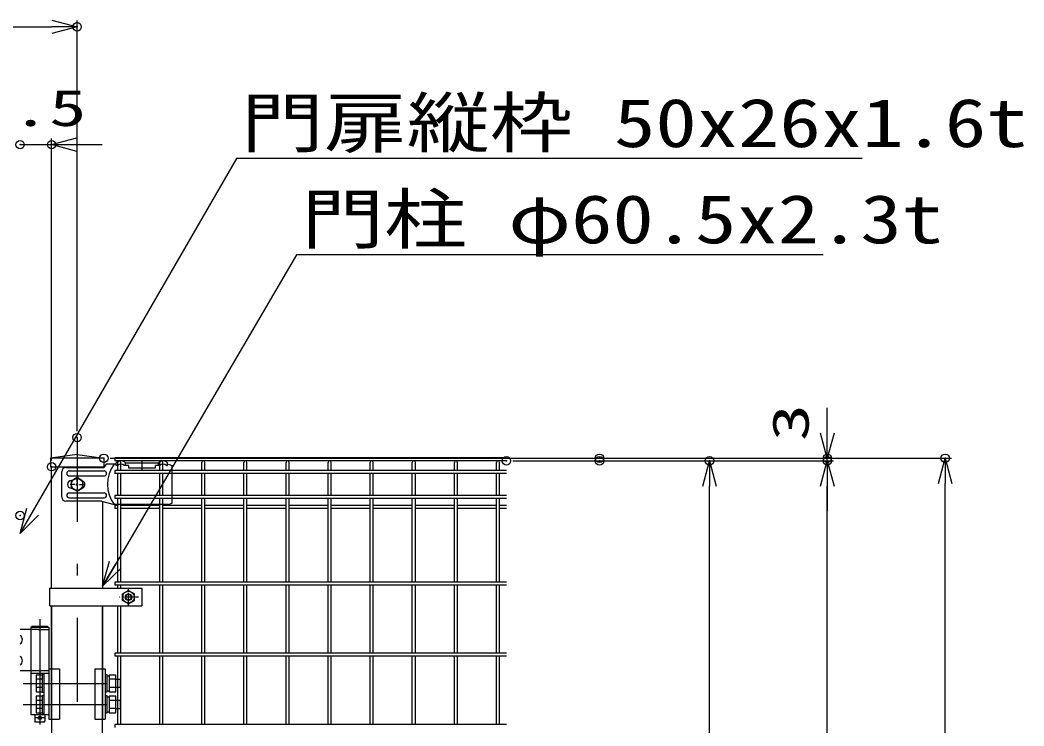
# Model space of a CAD drawing. Units: millimetres, scale not verified. Extents: x -4455 to 4455, y -3150 to 3150.
# Drawn here: x -1774 to -582, y 53 to 892 of the extents above; entities that cross this region are included whole.
import ezdxf
from ezdxf.enums import TextEntityAlignment as Align

# ---------------------------------------------------------------- set-up
doc = ezdxf.new("R2010")
doc.units = ezdxf.units.MM
doc.header["$LTSCALE"] = 20
doc.header["$PDMODE"] = 32
doc.header["$PDSIZE"] = 10
for name, pattern in [('USER1', [10.7, 5, -2.5, 0.7, -2.5]), ('USER2', [0.375, 0.25, -0.125]), ('USER4', [1.125, 0.75, -0.125, 0.125, -0.125])]:
    doc.linetypes.add(name, pattern=pattern)
for name, color, linetype, lineweight in [('0-0_外形線', 7, 'Continuous', 25), ('0-1_寸法線', 4, 'Continuous', 25), ('0-2_0', 3, 'USER2', 25), ('0-5_軸線', 2, 'USER1', 25), ('0-7_丁番', 3, 'Continuous', 25), ('0-B_LAYER06', 3, 'Continuous', 25), ('0-D_継手', 3, 'Continuous', 25), ('0-E_2', 7, 'Continuous', 25), ('0-F_NER', 30, 'Continuous', 25)]:
    doc.layers.add(name, color=color, linetype=linetype, lineweight=lineweight)
doc.layers.add('0-3_DEFPOINTS', color=7, linetype='Continuous')
doc.styles.add('ＭＳ ゴシック', font='')
doc.styles.get('ＭＳ ゴシック').set_extended_font_data('MS Gothic')

# ---------------------------------------------------------------- blocks, each defined once
blk = doc.blocks.new('_Open30')
at = {"layer": '0-2_0', "color": 4, "linetype": 'Continuous'}
blk.add_line((0, 0), (-20, 0), dxfattribs=at)
blk.add_lwpolyline([(-20, 5.36), (0, 0), (-20, -5.36)], dxfattribs=at)
blk = doc.blocks.new('tu')
at = {"layer": '0-B_LAYER06'}
for p, q in [((141270.7, 81292.7), (141270.7, 81352.7)), ((141490.7, 81352.7), (142270.7, 81352.7)), ((141490.7, 81292.7), (141490.7, 81352.7)), ((141880.7, 81400.2), (141880.7, 81185.2)), ((142270.7, 81292.7), (142270.7, 81352.7)), ((142490.7, 81292.7), (142490.7, 81352.7)), ((139974.8, 80540.2), (139974.8, 81140.2)), ((140153.5, 81160.2), (140980.1, 81160.2)), ((141270.7, 81320.2), (141028.6, 81320.2)), ((141560.7, 81292.7), (141460.7, 81292.7)), ((141560.7, 81292.7), (141560.7, 81232.7)), ((142300.7, 81292.7), (142200.7, 81292.7)), ((142460.7, 81292.7), (142490.7, 81292.7)), ((142500.1, 81320.2), (142600.1, 81288.2)), ((140153.5, 81040.2), (140980.1, 81040.2)), ((140200.4, 80930.2), (140218.9, 80930.2)), ((140340.1, 81000.2), (140201.6, 80920.2)), ((140340.1, 81000.2), (140201.6, 80920.2)), ((140201.6, 80920.2), (140201.6, 80760.2)), ((140201.6, 80920.2), (140201.6, 80760.2)), ((140340.1, 80894.2), (140340.1, 81005.8)), ((140478.7, 80920.2), (140340.1, 81000.2)), ((140478.7, 80920.2), (140340.1, 81000.2)), ((140340.1, 80813.2), (140340.1, 80867.2)), ((140478.7, 80760.2), (140478.7, 80920.2)), ((140478.7, 80760.2), (140478.7, 80920.2)), ((140153.5, 80640.2), (140980.1, 80640.2)), ((140286.1, 80840.2), (140174.6, 80840.2)), ((140200.4, 80750.2), (140218.9, 80750.2)), ((140201.6, 80760.2), (140340.1, 80680.2)), ((140201.6, 80760.2), (140340.1, 80680.2)), ((140313.1, 80840.2), (140367.1, 80840.2)), ((140340.1, 80786.2), (140340.1, 80674.7)), ((140340.1, 80680.2), (140478.7, 80760.2)), ((140340.1, 80680.2), (140478.7, 80760.2)), ((140394.1, 80840.2), (140505.7, 80840.2)), ((140918.6, 80440.2), (140074.8, 80440.2)), ((140153.5, 80520.2), (140980.1, 80520.2)), ((140918.6, 80440.2), (141217.1, 80360.2)), ((142500.1, 80360.2), (142600.1, 80392.2)), ((142500.1, 80360.2), (141217.1, 80360.2))]:
    blk.add_line(p, q, dxfattribs=at)
for points in [[(141300.7, 81292.7), (141270.7, 81292.7), (141270.7, 81352.7)], [(141560.7, 81232.7), (142200.7, 81232.7), (142200.7, 81292.7)]]:
    blk.add_lwpolyline(points, dxfattribs=at)
blk.add_circle((140340.1, 80840.2), 138.6, dxfattribs=at)
blk.add_circle((140340.1, 80840.2), 138.6, dxfattribs=at)
for centre, radius, start, end in [((141380.7, 81250.7), 150, 42.83468, 137.16667), ((142380.7, 81250.7), 150, 42.83331, 137.16532), ((140074.8, 81140.2), 100, 90.00001, 179.99999), ((140153.5, 81100.2), 60, 90, 270), ((140980.1, 81100.2), 60, 270, 90), ((141894.4, 80840.2), 830.1, 144.67551, 215.32453), ((141380.7, 81203.3), 120, 48.1895, 131.81049), ((142380.7, 81203.3), 120, 48.1895, 131.81051), ((140200.4, 80840.2), 90, 90, 270), ((140435.6, 80840.2), 90, 299.99756, 60.00244), ((140153.5, 80580.2), 60, 90, 270), ((140980.1, 80580.2), 60, 270, 90), ((140074.8, 80540.2), 100, 180.00001, 270)]:
    blk.add_arc(centre, radius, start, end, dxfattribs=at)
at = {"layer": '0-D_継手'}
for p in [(140074.8, 81240.2), (141028.6, 81320.2)]:
    blk.add_line(p, (140975.1, 81240.2), dxfattribs=at)
at = {"layer": '0-E_2', "color": 3}
blk.add_line((142600.1, 80392.2), (142600.1, 81288.2), dxfattribs=at)

msp = doc.modelspace()

# ---------------------------------------------------------------- linework, layer by layer
at = {"layer": '0-0_外形線'}
for p, q in [((-1706.33, 375.53), (-1738.08, 370.85)), ((-1674.58, 370.85), (-1738.08, 370.85)), ((-1738.08, 370.85), (-1738.08, 360.85)), ((-1706.33, 375.53), (-1674.58, 370.85)), ((-1674.58, 370.85), (-1685.08, 370.85)), ((-1674.58, 370.85), (-1674.58, 360.85)), ((-1738.08, 360.85), (-1674.58, 360.85)), ((-1736.58, 216.35), (-1736.58, 360.85)), ((-1676.08, 319.5), (-1676.08, 216.35)), ((-1736.58, 60.85), (-1736.58, 195.35)), ((-1736.58, 195.35), (-1736.58, -256.64)), ((-1676.08, -256.64), (-1676.08, 195.35)), ((-1676.08, 195.35), (-1676.08, 60.85)), ((-1739.77, 120.85), (-1727.3, 120.85)), ((-1739.77, 120.85), (-1739.77, 60.85)), ((-1727.3, 120.85), (-1727.3, 60.85)), ((-1685.36, 120.85), (-1672.88, 120.85)), ((-1685.36, 120.85), (-1685.36, 60.85)), ((-1672.88, 120.85), (-1672.88, 60.85)), ((-1739.77, 60.85), (-1727.3, 60.85)), ((-1685.36, 60.85), (-1672.88, 60.85))]:
    msp.add_line(p, q, dxfattribs=at)
at = {"layer": '0-0_外形線', "color": 2}
msp.add_line((-1750.62, 179.83), (-1750.62, 54.62), dxfattribs=at)
at = {"layer": '0-1_寸法線'}
for p, q in [((-2876.33, 883.57), (-1736.33, 883.57)), ((-1706.33, 402.92), (-1706.33, 891.07)), ((-1774.08, 743.57), (-1736.58, 743.57)), ((-1736.58, 368.35), (-1736.58, 751.07)), ((-1706.58, 743.57), (-1676.58, 743.57)), ((-815.11, 400.85), (-815.11, 430.85)), ((-1667.08, 370.85), (-807.61, 370.85)), ((-1078.27, 370.85), (-667.61, 370.85)), ((-815.11, 367.85), (-815.11, 370.85)), ((-1188.83, 367.85), (-807.61, 367.85)), ((-1078.27, 367.85), (-947.61, 367.85)), ((-1078.27, 367.85), (-807.61, 367.85)), ((-955.11, -572.15), (-955.11, 337.85)), ((-815.11, -602.15), (-815.11, 337.85)), ((-815.11, 337.85), (-815.11, 307.85)), ((-675.11, -802.15), (-675.11, 340.85))]:
    msp.add_line(p, q, dxfattribs=at)
for points in [[(-773.65, 726.93), (-1517.1, 726.93), (-1773.07, 283.3)], [(-820.23, 612.58), (-1445.56, 612.58), (-1675.06, 220.46)]]:
    msp.add_lwpolyline(points, dxfattribs=at)
at = {"layer": '0-3_DEFPOINTS'}
for p in [(-1706.33, 883.57), (-1774.08, 743.57), (-1736.58, 743.57), (-1706.33, 395.42), (-1674.58, 370.85), (-1196.33, 367.85), (-1085.77, 370.85), (-1085.77, 367.85), (-1085.77, 367.85), (-955.11, 367.85), (-815.11, 370.85), (-815.11, 367.85), (-675.11, 370.85), (-1736.58, 360.85), (-1774.08, 302.85)]:
    msp.add_point(p, dxfattribs=at)
at = {"layer": '0-5_軸線'}
for p, q in [((-1706.33, 395.42), (-1706.33, -928.08)), ((-1770.53, 103.35), (-1643.24, 103.35)), ((-1770.59, 78.35), (-1643.29, 78.35))]:
    msp.add_line(p, q, dxfattribs=at)
at = {"layer": '0-7_丁番'}
for p, q in [((-1752.27, 167.35), (-1774.08, 167.35)), ((-1759.62, 170.85), (-1761.47, 169.85)), ((-1741.62, 170.85), (-1759.62, 170.85)), ((-1752.27, 167.35), (-1739.77, 167.35)), ((-1741.62, 170.85), (-1739.77, 169.85)), ((-1739.77, 169.85), (-1739.77, 66.35)), ((-1739.77, 118.35), (-1774.08, 118.35)), ((-1761.46, 118.35), (-1761.46, 66.35)), ((-1761.46, 115.35), (-1739.77, 115.35)), ((-1747.77, 113.14), (-1754.77, 113.14)), ((-1747.77, 108.23), (-1754.77, 108.23)), ((-1747.77, 113.82), (-1745.77, 113.82)), ((-1745.77, 115.35), (-1745.77, 66.35)), ((-1676.08, 118.35), (-1676.08, 63.35)), ((-1672.87, 113.82), (-1670.87, 113.82)), ((-1670.87, 113.82), (-1670.87, 92.82)), ((-1670.87, 112.52), (-1668.37, 112.52)), ((-1660.37, 108.23), (-1668.37, 108.23)), ((-1660.37, 108.32), (-1655.37, 108.32)), ((-1655.37, 108.32), (-1655.37, 98.32)), ((-1747.77, 98.42), (-1754.77, 98.42)), ((-1660.37, 98.42), (-1668.37, 98.42)), ((-1655.37, 98.32), (-1660.37, 98.32)), ((-1747.77, 88.14), (-1754.77, 88.14)), ((-1754.77, 88.14), (-1754.77, 68.51)), ((-1747.77, 88.82), (-1745.77, 88.82)), ((-1747.77, 88.82), (-1747.77, 67.82)), ((-1670.87, 92.82), (-1672.87, 92.82)), ((-1672.87, 88.82), (-1670.87, 88.82)), ((-1668.37, 94.12), (-1670.87, 94.12)), ((-1670.87, 88.82), (-1670.87, 67.82)), ((-1670.87, 87.52), (-1668.37, 87.52)), ((-1660.37, 88.14), (-1668.37, 88.14)), ((-1668.37, 88.14), (-1668.37, 68.51)), ((-1660.37, 68.51), (-1660.37, 88.14)), ((-1747.77, 83.23), (-1754.77, 83.23)), ((-1747.77, 73.42), (-1754.77, 73.42)), ((-1660.37, 83.23), (-1668.37, 83.23)), ((-1660.37, 73.42), (-1668.37, 73.42)), ((-1660.37, 83.32), (-1655.37, 83.32)), ((-1655.37, 73.32), (-1660.37, 73.32)), ((-1655.37, 83.32), (-1655.37, 73.32)), ((-1761.46, 66.35), (-1739.77, 66.35)), ((-1756.62, 66.35), (-1756.62, 58.35)), ((-1745.62, 62.35), (-1755.62, 62.35)), ((-1754.77, 68.51), (-1747.77, 68.51)), ((-1747.77, 67.82), (-1745.77, 67.82)), ((-1744.62, 66.35), (-1744.62, 58.35)), ((-1670.87, 67.82), (-1672.87, 67.82)), ((-1668.37, 69.12), (-1670.87, 69.12)), ((-1668.37, 68.51), (-1660.37, 68.51)), ((-1755.62, 57.35), (-1756.62, 58.35)), ((-1745.62, 57.35), (-1755.62, 57.35)), ((-1745.62, 57.35), (-1744.62, 58.35))]:
    msp.add_line(p, q, dxfattribs=at)
for points in [[(-1739.77, 169.85), (-1761.47, 169.85), (-1761.47, 118.35)], [(-1754.77, 113.14), (-1754.77, 93.51), (-1747.77, 93.51)], [(-1747.77, 113.82), (-1747.77, 92.82), (-1745.77, 92.82)]]:
    msp.add_lwpolyline(points, dxfattribs=at)
msp.add_lwpolyline([(-1668.37, 93.51), (-1660.37, 93.51), (-1660.37, 113.14), (-1668.37, 113.14)], close=True, dxfattribs=at)
msp.add_circle((-1750.62, 62.35), 2, dxfattribs=at)
for centre in [(-1777.32, 155.35), (-1777.32, 130.35)]:
    msp.add_arc(centre, 6, 302.72244, 57.27756, dxfattribs=at)
at = {"layer": '0-B_LAYER06'}
for p, q in [((-1738.88, 216.35), (-1629.33, 216.35)), ((-1738.88, 195.35), (-1738.88, 216.35)), ((-1629.33, 216.35), (-1629.33, 195.35)), ((-1645.33, 213.94), (-1652.33, 209.9)), ((-1652.33, 201.81), (-1652.33, 209.9)), ((-1645.33, 213.94), (-1638.33, 209.9)), ((-1638.33, 201.81), (-1638.33, 209.9)), ((-1738.88, 195.35), (-1629.33, 195.35)), ((-1645.33, 197.77), (-1652.33, 201.81)), ((-1645.33, 197.77), (-1638.33, 201.81))]:
    msp.add_line(p, q, dxfattribs=at)
at = {"layer": '0-B_LAYER06', "color": 1, "linetype": 'USER4'}
for p, q in [((-1645.33, 195.82), (-1645.33, 215.87)), ((-1633.33, 205.85), (-1656.26, 205.85))]:
    msp.add_line(p, q, dxfattribs=at)
at = {"layer": '0-B_LAYER06', "color": 1}
for radius in [7, 3.5]:
    msp.add_circle((-1645.33, 205.85), radius, dxfattribs=at)
at = {"layer": '0-B_LAYER06'}
msp.add_circle((-1645.33, 205.85), 4, dxfattribs=at)
at = {"layer": '0-F_NER'}
for p, q in [((-1196.33, 371.45), (-1661.33, 371.45)), ((-1661.33, 371.45), (-1661.33, 367.85)), ((-1196.33, 367.85), (-1661.33, 367.85)), ((-1658.13, 356.55), (-1658.13, 366.05)), ((-1654.53, 356.55), (-1654.53, 366.05)), ((-1608.13, 356.55), (-1608.13, 366.05)), ((-1604.53, 356.55), (-1604.53, 366.05)), ((-1558.13, 356.55), (-1558.13, 366.05)), ((-1554.53, 356.55), (-1554.53, 366.05)), ((-1508.13, 356.55), (-1508.13, 366.05)), ((-1504.53, 356.55), (-1504.53, 366.05)), ((-1458.13, 356.55), (-1458.13, 366.05)), ((-1454.53, 356.55), (-1454.53, 366.05)), ((-1408.13, 356.55), (-1408.13, 366.05)), ((-1404.53, 356.55), (-1404.53, 366.05)), ((-1358.13, 356.55), (-1358.13, 366.05)), ((-1354.53, 356.55), (-1354.53, 366.05)), ((-1308.13, 356.55), (-1308.13, 366.05)), ((-1304.53, 356.55), (-1304.53, 366.05)), ((-1258.13, 356.55), (-1258.13, 366.05)), ((-1254.53, 356.55), (-1254.53, 366.05)), ((-1208.13, 356.55), (-1208.13, 366.05)), ((-1204.53, 356.55), (-1204.53, 366.05)), ((-1196.33, 356.55), (-1661.33, 356.55)), ((-1661.33, 356.55), (-1661.33, 352.95)), ((-1196.33, 352.95), (-1661.33, 352.95)), ((-1658.13, 326.75), (-1658.13, 352.95)), ((-1654.53, 326.75), (-1654.53, 352.95)), ((-1608.13, 326.75), (-1608.13, 352.95)), ((-1604.53, 326.75), (-1604.53, 352.95)), ((-1558.13, 326.75), (-1558.13, 352.95)), ((-1554.53, 326.75), (-1554.53, 352.95)), ((-1508.13, 326.75), (-1508.13, 352.95)), ((-1504.53, 326.75), (-1504.53, 352.95)), ((-1458.13, 326.75), (-1458.13, 352.95)), ((-1454.53, 326.75), (-1454.53, 352.95)), ((-1408.13, 326.75), (-1408.13, 352.95)), ((-1404.53, 326.75), (-1404.53, 352.95)), ((-1358.13, 326.75), (-1358.13, 352.95)), ((-1354.53, 326.75), (-1354.53, 352.95)), ((-1308.13, 326.75), (-1308.13, 352.95)), ((-1304.53, 326.75), (-1304.53, 352.95)), ((-1258.13, 326.75), (-1258.13, 352.95)), ((-1254.53, 326.75), (-1254.53, 352.95)), ((-1208.13, 326.75), (-1208.13, 352.95)), ((-1204.53, 326.75), (-1204.53, 352.95)), ((-1196.33, 326.75), (-1661.33, 326.75)), ((-1661.33, 326.75), (-1661.33, 323.15)), ((-1196.33, 323.15), (-1661.33, 323.15)), ((-1658.13, 223.65), (-1658.13, 323.15)), ((-1654.53, 223.65), (-1654.53, 323.15)), ((-1608.13, 223.65), (-1608.13, 323.15)), ((-1604.53, 223.65), (-1604.53, 323.15)), ((-1558.13, 223.65), (-1558.13, 323.15)), ((-1554.53, 223.65), (-1554.53, 323.15)), ((-1508.13, 223.65), (-1508.13, 323.15)), ((-1504.53, 223.65), (-1504.53, 323.15)), ((-1458.13, 223.65), (-1458.13, 323.15)), ((-1454.53, 223.65), (-1454.53, 323.15)), ((-1408.13, 223.65), (-1408.13, 323.15)), ((-1404.53, 223.65), (-1404.53, 323.15)), ((-1358.13, 223.65), (-1358.13, 323.15)), ((-1354.53, 223.65), (-1354.53, 323.15)), ((-1308.13, 223.65), (-1308.13, 323.15)), ((-1304.53, 223.65), (-1304.53, 323.15)), ((-1258.13, 223.65), (-1258.13, 323.15)), ((-1254.53, 223.65), (-1254.53, 323.15)), ((-1208.13, 223.65), (-1208.13, 323.15)), ((-1204.53, 223.65), (-1204.53, 323.15)), ((-1658.13, 314.9), (-1661.33, 314.9)), ((-1661.33, 314.9), (-1661.33, 311.3)), ((-1658.13, 311.3), (-1661.33, 311.3)), ((-1608.13, 314.9), (-1654.53, 314.9)), ((-1608.13, 311.3), (-1654.53, 311.3)), ((-1558.13, 314.9), (-1604.53, 314.9)), ((-1558.13, 311.3), (-1604.53, 311.3)), ((-1508.13, 314.9), (-1554.53, 314.9)), ((-1508.13, 311.3), (-1554.53, 311.3)), ((-1458.13, 314.9), (-1504.53, 314.9)), ((-1458.13, 311.3), (-1504.53, 311.3)), ((-1408.13, 314.9), (-1454.53, 314.9)), ((-1408.13, 311.3), (-1454.53, 311.3)), ((-1358.13, 314.9), (-1404.53, 314.9)), ((-1358.13, 311.3), (-1404.53, 311.3)), ((-1308.13, 314.9), (-1354.53, 314.9)), ((-1308.13, 311.3), (-1354.53, 311.3)), ((-1258.13, 314.9), (-1304.53, 314.9)), ((-1258.13, 311.3), (-1304.53, 311.3)), ((-1208.13, 314.9), (-1254.53, 314.9)), ((-1208.13, 311.3), (-1254.53, 311.3)), ((-1196.33, 314.9), (-1204.53, 314.9)), ((-1196.33, 311.3), (-1204.53, 311.3)), ((-1196.33, 220.05), (-1661.33, 220.05)), ((-1658.13, 216.35), (-1658.13, 220.05)), ((-1654.53, 216.35), (-1654.53, 220.05)), ((-1608.13, 139.15), (-1608.13, 220.05)), ((-1604.53, 139.15), (-1604.53, 220.05)), ((-1558.13, 139.15), (-1558.13, 220.05)), ((-1554.53, 139.15), (-1554.53, 220.05)), ((-1508.13, 139.15), (-1508.13, 220.05)), ((-1504.53, 139.15), (-1504.53, 220.05)), ((-1458.13, 139.15), (-1458.13, 220.05)), ((-1454.53, 139.15), (-1454.53, 220.05)), ((-1408.13, 139.15), (-1408.13, 220.05)), ((-1404.53, 139.15), (-1404.53, 220.05)), ((-1358.13, 139.15), (-1358.13, 220.05)), ((-1354.53, 139.15), (-1354.53, 220.05)), ((-1308.13, 139.15), (-1308.13, 220.05)), ((-1304.53, 139.15), (-1304.53, 220.05)), ((-1258.13, 139.15), (-1258.13, 220.05)), ((-1254.53, 139.15), (-1254.53, 220.05)), ((-1208.13, 139.15), (-1208.13, 220.05)), ((-1204.53, 139.15), (-1204.53, 220.05)), ((-1658.13, 139.15), (-1658.13, 195.35)), ((-1654.53, 139.15), (-1654.53, 195.35)), ((-1196.33, 135.55), (-1661.33, 135.55)), ((-1658.13, 54.65), (-1658.13, 135.55)), ((-1654.53, 54.65), (-1654.53, 135.55)), ((-1608.13, 54.65), (-1608.13, 135.55)), ((-1604.53, 54.65), (-1604.53, 135.55)), ((-1558.13, 54.65), (-1558.13, 135.55)), ((-1554.53, 54.65), (-1554.53, 135.55)), ((-1508.13, 54.65), (-1508.13, 135.55)), ((-1504.53, 54.65), (-1504.53, 135.55)), ((-1458.13, 54.65), (-1458.13, 135.55)), ((-1454.53, 54.65), (-1454.53, 135.55)), ((-1408.13, 54.65), (-1408.13, 135.55)), ((-1404.53, 54.65), (-1404.53, 135.55)), ((-1358.13, 54.65), (-1358.13, 135.55)), ((-1354.53, 54.65), (-1354.53, 135.55)), ((-1308.13, 54.65), (-1308.13, 135.55)), ((-1304.53, 54.65), (-1304.53, 135.55)), ((-1258.13, 54.65), (-1258.13, 135.55)), ((-1254.53, 54.65), (-1254.53, 135.55)), ((-1208.13, 54.65), (-1208.13, 135.55)), ((-1204.53, 54.65), (-1204.53, 135.55))]:
    msp.add_line(p, q, dxfattribs=at)
for points in [[(-1196.33, 223.65), (-1661.33, 223.65), (-1661.33, 220.05)], [(-1196.33, 139.15), (-1661.33, 139.15), (-1661.33, 135.55)], [(-1196.33, 54.65), (-1661.33, 54.65), (-1661.33, 51.05)]]:
    msp.add_lwpolyline(points, dxfattribs=at)
for centre in [(-1656.33, 366.05), (-1606.33, 366.05), (-1556.33, 366.05), (-1506.33, 366.05), (-1456.33, 366.05), (-1406.33, 366.05), (-1356.33, 366.05), (-1306.33, 366.05), (-1256.33, 366.05), (-1206.33, 366.05)]:
    msp.add_arc(centre, 1.8, 0, 180, dxfattribs=at)

# ---------------------------------------------------------------- block references
at = {"layer": '0-1_寸法線', "xscale": 1.5, "yscale": 1.5}
msp.add_blockref('_Open30', (-1706.33, 883.57), dxfattribs=at)
for p, rotation in [((-1736.58, 743.57), 180), ((-815.11, 370.85), 270), ((-675.11, 370.85), 90), ((-955.11, 367.85), 90), ((-815.11, 367.85), 90), ((-815.11, 367.85), 90), ((-1774.08, 281.57), 239.82177), ((-1676.08, 218.74), 239.44338)]:
    msp.add_blockref('_Open30', p, dxfattribs=dict(at, rotation=rotation))
at = {"layer": '0-D_継手', "xscale": 0.05, "yscale": 0.05}
msp.add_blockref('tu', (-8723.33, -3702.16), dxfattribs=at)

# ---------------------------------------------------------------- texts
at = {"layer": '0-1_寸法線', "color": 2, "style": 'ＭＳ ゴシック'}
for s, height, width, p in [('37.5', 43.26, 1.5, (-1871.86, 752.74)), ('門扉縦枠 50x26x1.6t', 57.77, 1.25, (-1511.6, 723.33)), ('門柱 φ60.5x2.3t', 57.73, 1.25, (-1440.06, 608.98))]:
    msp.add_text(s, height=height, dxfattribs=dict(at, width=width)).set_placement(p, align=Align.BOTTOM_LEFT)
at = {"layer": '0-1_寸法線', "color": 2, "style": 'ＭＳ ゴシック', "width": 1.5}
msp.add_text('3', height=43.26, rotation=90, dxfattribs=at).set_placement((-824.28, 391.25), align=Align.BOTTOM_LEFT)

doc.saveas('drawing.dxf')
